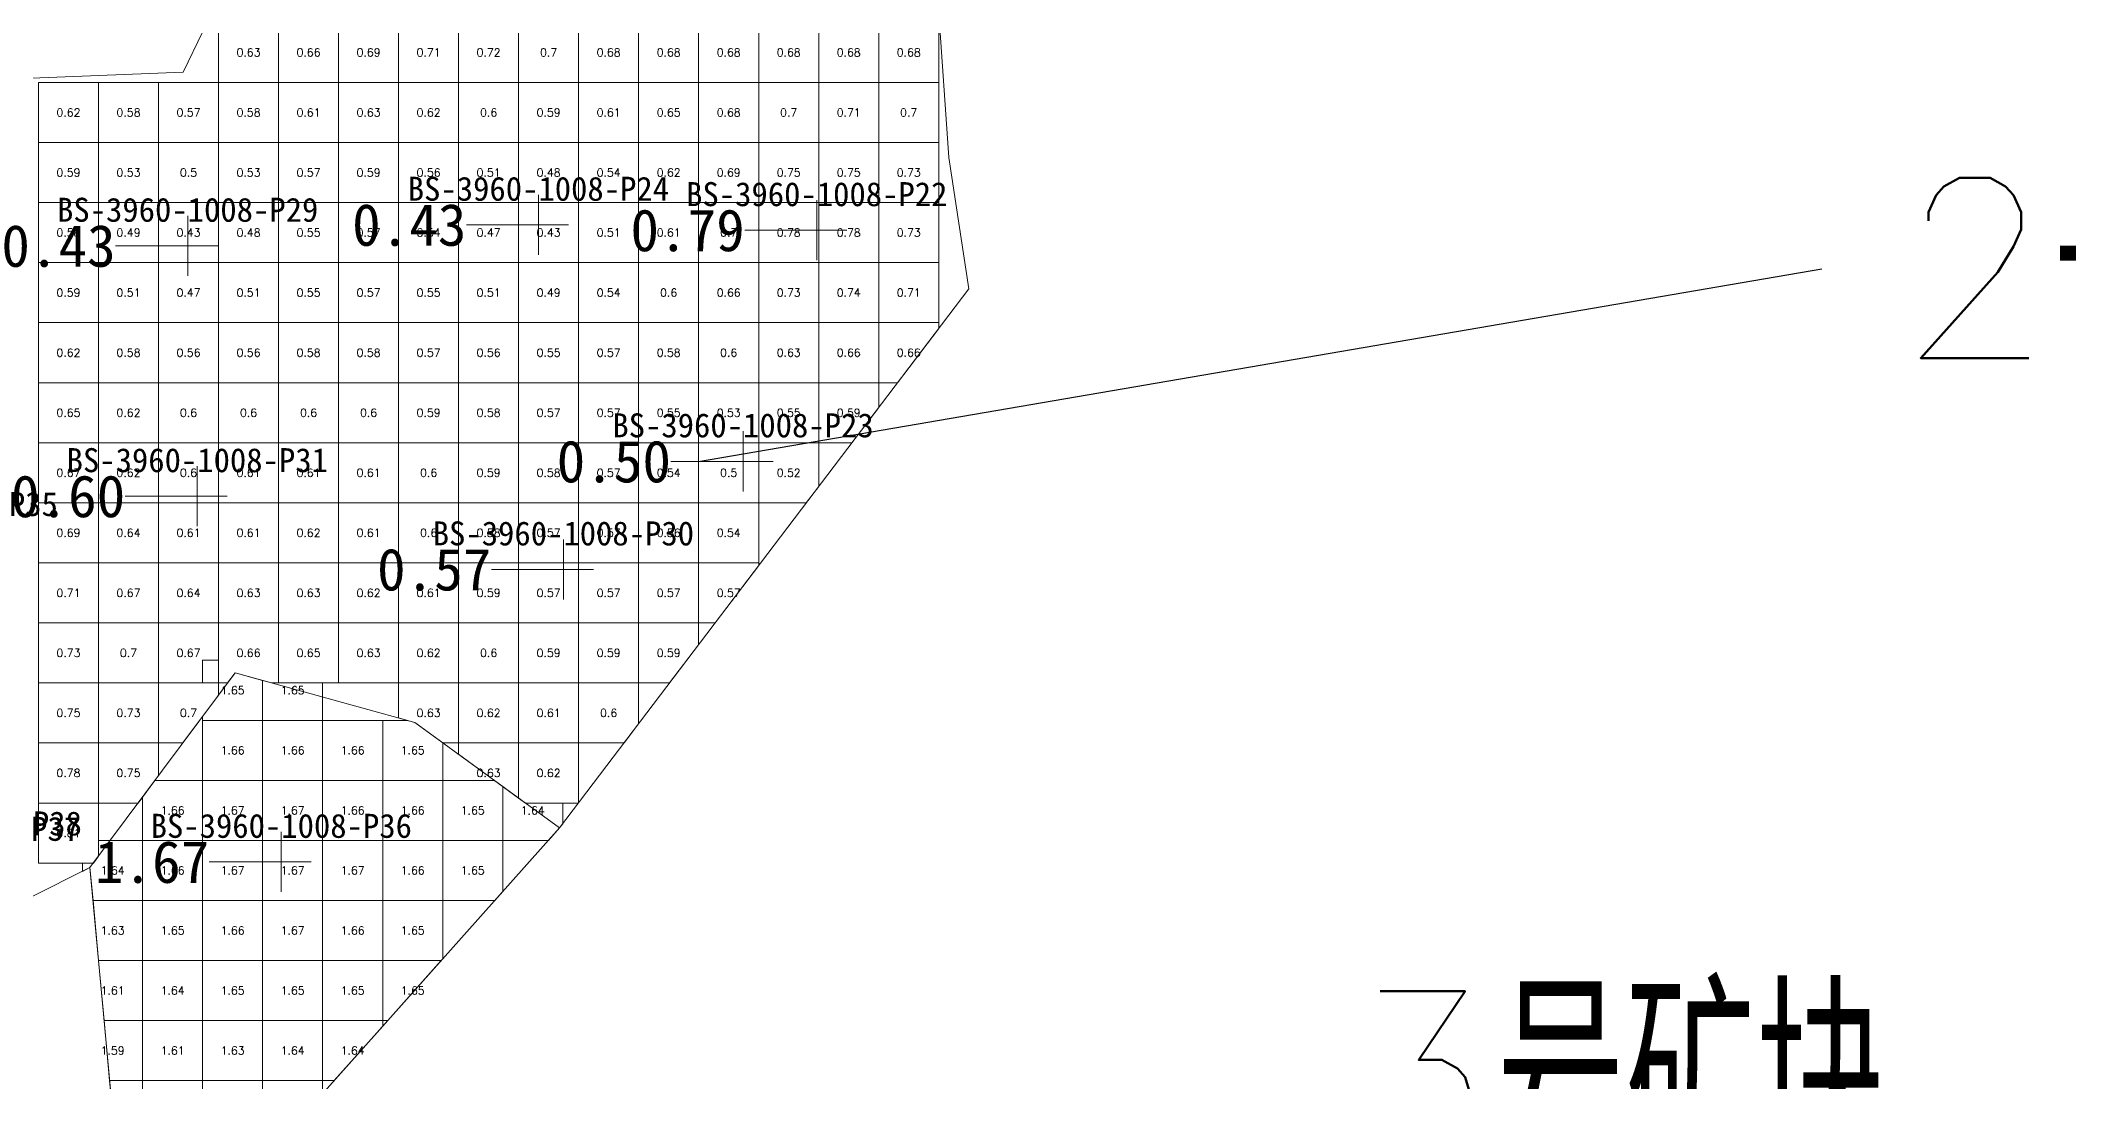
# Model space of a CAD drawing. Header units: inches. Extents: x 469883 to 470005, y 4349687 to 4349765.
# Drawn here: x 469928.65 to 469962.44, y 4349715.81 to 4349733.15 of the extents above; entities that cross this region are included whole.
import ezdxf
from ezdxf.enums import TextEntityAlignment as Align

# ---------------------------------------------------------------- set-up
doc = ezdxf.new("R2010")
doc.units = ezdxf.units.IN
doc.header["$MEASUREMENT"] = 0
for name, color, linetype, lineweight in [('点', 7, 'Continuous', 0), ('爆区方格网', 7, 'Continuous', 0), ('线条', 7, 'Continuous', 0), ('钻孔', 7, 'Continuous', 0)]:
    doc.layers.add(name, color=color, linetype=linetype, lineweight=lineweight)
doc.styles.add('3dmine_textStyle_1', font='txt.shx', dxfattribs={"height": 1, "bigfont": 'gbcbig.shx'})
doc.styles.add('3dmine_textStyle_2', font='simsunb.ttf', dxfattribs={"height": 1})
doc.styles.add('Standard_Shx', font='txt.shx', dxfattribs={"bigfont": 'gbcbig.shx'})

msp = doc.modelspace()

# ---------------------------------------------------------------- hatches: boundary and pattern name
at = {"layer": '钻孔', "linetype": 'Continuous', "lineweight": 0, "true_color": 0x808080, "extrusion": (0, 1, 0)}
for points in [[(-469937.944, 3950), (-469936.944, 3950), (-469936.944, 3961), (-469937.944, 3961)], [(-469932.1, 3949.53), (-469931.1, 3949.53), (-469931.1, 3961.53), (-469932.1, 3961.53)]]:
    msp.add_hatch(color=8, dxfattribs=at).paths.add_polyline_path(points, flags=0)
at = {"layer": '钻孔', "linetype": 'Continuous', "lineweight": 0, "true_color": 0x00ffff, "extrusion": (0, 1, 0)}
for points in [[(-469942.582, 3950), (-469941.582, 3950), (-469941.582, 3961), (-469942.582, 3961)], [(-469941.353, 3950), (-469940.353, 3950), (-469940.353, 3961), (-469941.353, 3961)], [(-469932.26, 3950.26), (-469931.26, 3950.26), (-469931.26, 3961.26), (-469932.26, 3961.26)], [(-469938.36, 3950.2), (-469937.36, 3950.2), (-469937.36, 3961.2), (-469938.36, 3961.2)]]:
    msp.add_hatch(color=4, dxfattribs=at).paths.add_polyline_path(points, flags=0)
at = {"layer": '钻孔', "linetype": 'Continuous', "lineweight": 0, "true_color": 0xff0000, "extrusion": (0, 1, 0)}
msp.add_hatch(color=1, dxfattribs=at).paths.add_polyline_path([(-469933.66, 3950.43), (-469932.66, 3950.43), (-469932.66, 3961.43), (-469933.66, 3961.43)], flags=0)

# ---------------------------------------------------------------- linework, layer by layer
msp.add_line((469939.614, 4349726.14, 7923.29), (469958.328, 4349729.345, 3962.29))
at = {"color": 4, "linetype": 'Continuous', "lineweight": 0, "true_color": 0x00ffff, "elevation": 1981.806}
msp.add_lwpolyline([(469920.345, 4349732.202), (469931.026, 4349732.621), (469932.336, 4349735.337), (469931.904, 4349740.189), (469930.533, 4349744.038), (469935.185, 4349741.985), (469938.179, 4349739.779), (469939.735, 4349738.558), (469941.291, 4349737.337), (469942.392, 4349736.348), (469943.494, 4349735.358), (469943.785, 4349731.198), (469944.115, 4349729.015), (469937.297, 4349720.036), (469934.883, 4349721.793), (469931.89, 4349722.618), (469929.472, 4349719.374), (469926.45, 4349717.862)], dxfattribs=at)
at = {"color": 5, "linetype": 'Continuous', "lineweight": 0, "true_color": 0x0000ff, "elevation": 3962.29}
for points in [[(469925.493, 4349712.176), (469929.846, 4349715.326), (469929.472, 4349719.374), (469931.89, 4349722.618), (469934.883, 4349721.793), (469937.297, 4349720.036), (469934.883, 4349721.793)], [(469934.883, 4349721.793), (469934.883, 4349721.793), (469937.297, 4349720.036), (469937.297, 4349720.036), (469935.436, 4349717.95), (469934.434, 4349716.827), (469933.287, 4349715.542), (469931.602, 4349713.132), (469929.523, 4349710.158), (469928.271, 4349708.365)]]:
    msp.add_lwpolyline(points, dxfattribs=at)
at = {"layer": '点', "color": 138, "linetype": 'Continuous', "lineweight": 0, "true_color": 0x004c4c}
for points, elevation in [([(469936.944, 4349729.58), (469936.944, 4349730.58)], 3961), ([(469941.582, 4349729.49), (469941.582, 4349730.49)], 3961), ([(469931.1, 4349729.23), (469931.1, 4349730.23)], 3961.53), ([(469937.444, 4349730.08), (469936.444, 4349730.08)], 3961), ([(469942.082, 4349729.99), (469941.082, 4349729.99)], 3961), ([(469931.6, 4349729.73), (469930.6, 4349729.73)], 3961.53), ([(469940.353, 4349725.64), (469940.353, 4349726.64)], 3961), ([(469931.26, 4349725.06), (469931.26, 4349726.06)], 3961.26), ([(469940.853, 4349726.14), (469939.853, 4349726.14)], 3961), ([(469931.76, 4349725.56), (469930.76, 4349725.56)], 3961.26), ([(469937.36, 4349723.84), (469937.36, 4349724.84)], 3961.2), ([(469937.86, 4349724.34), (469936.86, 4349724.34)], 3961.2), ([(469932.66, 4349718.97), (469932.66, 4349719.97)], 3961.43), ([(469933.16, 4349719.47), (469932.16, 4349719.47)], 3961.43)]:
    msp.add_lwpolyline(points, dxfattribs=dict(at, elevation=elevation))
at = {"layer": '爆区方格网', "color": 4, "linetype": 'Continuous', "lineweight": 0, "true_color": 0x00ffff, "elevation": 3962.29}
for points in [[(469932.614, 4349732.45), (469931.614, 4349732.45), (469931.614, 4349733.45), (469932.614, 4349733.45), (469932.614, 4349732.45)], [(469933.614, 4349732.45), (469932.614, 4349732.45), (469932.614, 4349733.45), (469933.614, 4349733.45), (469933.614, 4349732.45)], [(469934.614, 4349732.45), (469933.614, 4349732.45), (469933.614, 4349733.45), (469934.614, 4349733.45), (469934.614, 4349732.45)], [(469935.614, 4349732.45), (469934.614, 4349732.45), (469934.614, 4349733.45), (469935.614, 4349733.45), (469935.614, 4349732.45)], [(469936.614, 4349732.45), (469935.614, 4349732.45), (469935.614, 4349733.45), (469936.614, 4349733.45), (469936.614, 4349732.45)], [(469937.614, 4349732.45), (469936.614, 4349732.45), (469936.614, 4349733.45), (469937.614, 4349733.45), (469937.614, 4349732.45)], [(469938.614, 4349732.45), (469937.614, 4349732.45), (469937.614, 4349733.45), (469938.614, 4349733.45), (469938.614, 4349732.45)], [(469939.614, 4349732.45), (469938.614, 4349732.45), (469938.614, 4349733.45), (469939.614, 4349733.45), (469939.614, 4349732.45)], [(469940.614, 4349732.45), (469939.614, 4349732.45), (469939.614, 4349733.45), (469940.614, 4349733.45), (469940.614, 4349732.45)], [(469941.614, 4349732.45), (469940.614, 4349732.45), (469940.614, 4349733.45), (469941.614, 4349733.45), (469941.614, 4349732.45)], [(469942.614, 4349732.45), (469941.614, 4349732.45), (469941.614, 4349733.45), (469942.614, 4349733.45), (469942.614, 4349732.45)], [(469943.614, 4349732.45), (469942.614, 4349732.45), (469942.614, 4349733.45), (469943.614, 4349733.45), (469943.614, 4349732.45)], [(469929.614, 4349731.45), (469928.614, 4349731.45), (469928.614, 4349732.45), (469929.614, 4349732.45), (469929.614, 4349731.45)], [(469930.614, 4349731.45), (469929.614, 4349731.45), (469929.614, 4349732.45), (469930.614, 4349732.45), (469930.614, 4349731.45)], [(469931.614, 4349731.45), (469930.614, 4349731.45), (469930.614, 4349732.45), (469931.614, 4349732.45), (469931.614, 4349731.45)], [(469932.614, 4349731.45), (469931.614, 4349731.45), (469931.614, 4349732.45), (469932.614, 4349732.45), (469932.614, 4349731.45)], [(469933.614, 4349731.45), (469932.614, 4349731.45), (469932.614, 4349732.45), (469933.614, 4349732.45), (469933.614, 4349731.45)], [(469934.614, 4349731.45), (469933.614, 4349731.45), (469933.614, 4349732.45), (469934.614, 4349732.45), (469934.614, 4349731.45)], [(469935.614, 4349731.45), (469934.614, 4349731.45), (469934.614, 4349732.45), (469935.614, 4349732.45), (469935.614, 4349731.45)], [(469936.614, 4349731.45), (469935.614, 4349731.45), (469935.614, 4349732.45), (469936.614, 4349732.45), (469936.614, 4349731.45)], [(469937.614, 4349731.45), (469936.614, 4349731.45), (469936.614, 4349732.45), (469937.614, 4349732.45), (469937.614, 4349731.45)], [(469938.614, 4349731.45), (469937.614, 4349731.45), (469937.614, 4349732.45), (469938.614, 4349732.45), (469938.614, 4349731.45)], [(469939.614, 4349731.45), (469938.614, 4349731.45), (469938.614, 4349732.45), (469939.614, 4349732.45), (469939.614, 4349731.45)], [(469940.614, 4349731.45), (469939.614, 4349731.45), (469939.614, 4349732.45), (469940.614, 4349732.45), (469940.614, 4349731.45)], [(469941.614, 4349731.45), (469940.614, 4349731.45), (469940.614, 4349732.45), (469941.614, 4349732.45), (469941.614, 4349731.45)], [(469942.614, 4349731.45), (469941.614, 4349731.45), (469941.614, 4349732.45), (469942.614, 4349732.45), (469942.614, 4349731.45)], [(469943.614, 4349731.45), (469942.614, 4349731.45), (469942.614, 4349732.45), (469943.614, 4349732.45), (469943.614, 4349731.45)], [(469929.614, 4349730.45), (469928.614, 4349730.45), (469928.614, 4349731.45), (469929.614, 4349731.45), (469929.614, 4349730.45)], [(469930.614, 4349730.45), (469929.614, 4349730.45), (469929.614, 4349731.45), (469930.614, 4349731.45), (469930.614, 4349730.45)], [(469931.614, 4349730.45), (469930.614, 4349730.45), (469930.614, 4349731.45), (469931.614, 4349731.45), (469931.614, 4349730.45)], [(469932.614, 4349730.45), (469931.614, 4349730.45), (469931.614, 4349731.45), (469932.614, 4349731.45), (469932.614, 4349730.45)], [(469933.614, 4349730.45), (469932.614, 4349730.45), (469932.614, 4349731.45), (469933.614, 4349731.45), (469933.614, 4349730.45)], [(469934.614, 4349730.45), (469933.614, 4349730.45), (469933.614, 4349731.45), (469934.614, 4349731.45), (469934.614, 4349730.45)], [(469935.614, 4349730.45), (469934.614, 4349730.45), (469934.614, 4349731.45), (469935.614, 4349731.45), (469935.614, 4349730.45)], [(469936.614, 4349730.45), (469935.614, 4349730.45), (469935.614, 4349731.45), (469936.614, 4349731.45), (469936.614, 4349730.45)], [(469937.614, 4349730.45), (469936.614, 4349730.45), (469936.614, 4349731.45), (469937.614, 4349731.45), (469937.614, 4349730.45)], [(469938.614, 4349730.45), (469937.614, 4349730.45), (469937.614, 4349731.45), (469938.614, 4349731.45), (469938.614, 4349730.45)], [(469939.614, 4349730.45), (469938.614, 4349730.45), (469938.614, 4349731.45), (469939.614, 4349731.45), (469939.614, 4349730.45)], [(469940.614, 4349730.45), (469939.614, 4349730.45), (469939.614, 4349731.45), (469940.614, 4349731.45), (469940.614, 4349730.45)], [(469941.614, 4349730.45), (469940.614, 4349730.45), (469940.614, 4349731.45), (469941.614, 4349731.45), (469941.614, 4349730.45)], [(469942.614, 4349730.45), (469941.614, 4349730.45), (469941.614, 4349731.45), (469942.614, 4349731.45), (469942.614, 4349730.45)], [(469943.614, 4349730.45), (469942.614, 4349730.45), (469942.614, 4349731.45), (469943.614, 4349731.45), (469943.614, 4349730.45)], [(469929.614, 4349729.45), (469928.614, 4349729.45), (469928.614, 4349730.45), (469929.614, 4349730.45), (469929.614, 4349729.45)], [(469930.614, 4349729.45), (469929.614, 4349729.45), (469929.614, 4349730.45), (469930.614, 4349730.45), (469930.614, 4349729.45)], [(469931.614, 4349729.45), (469930.614, 4349729.45), (469930.614, 4349730.45), (469931.614, 4349730.45), (469931.614, 4349729.45)], [(469932.614, 4349729.45), (469931.614, 4349729.45), (469931.614, 4349730.45), (469932.614, 4349730.45), (469932.614, 4349729.45)], [(469933.614, 4349729.45), (469932.614, 4349729.45), (469932.614, 4349730.45), (469933.614, 4349730.45), (469933.614, 4349729.45)], [(469934.614, 4349729.45), (469933.614, 4349729.45), (469933.614, 4349730.45), (469934.614, 4349730.45), (469934.614, 4349729.45)], [(469935.614, 4349729.45), (469934.614, 4349729.45), (469934.614, 4349730.45), (469935.614, 4349730.45), (469935.614, 4349729.45)], [(469936.614, 4349729.45), (469935.614, 4349729.45), (469935.614, 4349730.45), (469936.614, 4349730.45), (469936.614, 4349729.45)], [(469937.614, 4349729.45), (469936.614, 4349729.45), (469936.614, 4349730.45), (469937.614, 4349730.45), (469937.614, 4349729.45)], [(469938.614, 4349729.45), (469937.614, 4349729.45), (469937.614, 4349730.45), (469938.614, 4349730.45), (469938.614, 4349729.45)], [(469939.614, 4349729.45), (469938.614, 4349729.45), (469938.614, 4349730.45), (469939.614, 4349730.45), (469939.614, 4349729.45)], [(469940.614, 4349729.45), (469939.614, 4349729.45), (469939.614, 4349730.45), (469940.614, 4349730.45), (469940.614, 4349729.45)], [(469941.614, 4349729.45), (469940.614, 4349729.45), (469940.614, 4349730.45), (469941.614, 4349730.45), (469941.614, 4349729.45)], [(469942.614, 4349729.45), (469941.614, 4349729.45), (469941.614, 4349730.45), (469942.614, 4349730.45), (469942.614, 4349729.45)], [(469943.614, 4349729.45), (469942.614, 4349729.45), (469942.614, 4349730.45), (469943.614, 4349730.45), (469943.614, 4349729.45)], [(469929.614, 4349728.45), (469928.614, 4349728.45), (469928.614, 4349729.45), (469929.614, 4349729.45), (469929.614, 4349728.45)], [(469930.614, 4349728.45), (469929.614, 4349728.45), (469929.614, 4349729.45), (469930.614, 4349729.45), (469930.614, 4349728.45)], [(469931.614, 4349728.45), (469930.614, 4349728.45), (469930.614, 4349729.45), (469931.614, 4349729.45), (469931.614, 4349728.45)], [(469932.614, 4349728.45), (469931.614, 4349728.45), (469931.614, 4349729.45), (469932.614, 4349729.45), (469932.614, 4349728.45)], [(469933.614, 4349728.45), (469932.614, 4349728.45), (469932.614, 4349729.45), (469933.614, 4349729.45), (469933.614, 4349728.45)], [(469934.614, 4349728.45), (469933.614, 4349728.45), (469933.614, 4349729.45), (469934.614, 4349729.45), (469934.614, 4349728.45)], [(469935.614, 4349728.45), (469934.614, 4349728.45), (469934.614, 4349729.45), (469935.614, 4349729.45), (469935.614, 4349728.45)], [(469936.614, 4349728.45), (469935.614, 4349728.45), (469935.614, 4349729.45), (469936.614, 4349729.45), (469936.614, 4349728.45)], [(469937.614, 4349728.45), (469936.614, 4349728.45), (469936.614, 4349729.45), (469937.614, 4349729.45), (469937.614, 4349728.45)], [(469938.614, 4349728.45), (469937.614, 4349728.45), (469937.614, 4349729.45), (469938.614, 4349729.45), (469938.614, 4349728.45)], [(469939.614, 4349728.45), (469938.614, 4349728.45), (469938.614, 4349729.45), (469939.614, 4349729.45), (469939.614, 4349728.45)], [(469940.614, 4349728.45), (469939.614, 4349728.45), (469939.614, 4349729.45), (469940.614, 4349729.45), (469940.614, 4349728.45)], [(469941.614, 4349728.45), (469940.614, 4349728.45), (469940.614, 4349729.45), (469941.614, 4349729.45), (469941.614, 4349728.45)], [(469942.614, 4349728.45), (469941.614, 4349728.45), (469941.614, 4349729.45), (469942.614, 4349729.45), (469942.614, 4349728.45)], [(469943.614, 4349728.45), (469942.614, 4349728.45), (469942.614, 4349729.45), (469943.614, 4349729.45), (469943.614, 4349728.45)], [(469929.614, 4349727.45), (469928.614, 4349727.45), (469928.614, 4349728.45), (469929.614, 4349728.45), (469929.614, 4349727.45)], [(469930.614, 4349727.45), (469929.614, 4349727.45), (469929.614, 4349728.45), (469930.614, 4349728.45), (469930.614, 4349727.45)], [(469931.614, 4349727.45), (469930.614, 4349727.45), (469930.614, 4349728.45), (469931.614, 4349728.45), (469931.614, 4349727.45)], [(469932.614, 4349727.45), (469931.614, 4349727.45), (469931.614, 4349728.45), (469932.614, 4349728.45), (469932.614, 4349727.45)], [(469933.614, 4349727.45), (469932.614, 4349727.45), (469932.614, 4349728.45), (469933.614, 4349728.45), (469933.614, 4349727.45)], [(469934.614, 4349727.45), (469933.614, 4349727.45), (469933.614, 4349728.45), (469934.614, 4349728.45), (469934.614, 4349727.45)], [(469935.614, 4349727.45), (469934.614, 4349727.45), (469934.614, 4349728.45), (469935.614, 4349728.45), (469935.614, 4349727.45)], [(469936.614, 4349727.45), (469935.614, 4349727.45), (469935.614, 4349728.45), (469936.614, 4349728.45), (469936.614, 4349727.45)], [(469937.614, 4349727.45), (469936.614, 4349727.45), (469936.614, 4349728.45), (469937.614, 4349728.45), (469937.614, 4349727.45)], [(469938.614, 4349727.45), (469937.614, 4349727.45), (469937.614, 4349728.45), (469938.614, 4349728.45), (469938.614, 4349727.45)], [(469939.614, 4349727.45), (469938.614, 4349727.45), (469938.614, 4349728.45), (469939.614, 4349728.45), (469939.614, 4349727.45)], [(469940.614, 4349727.45), (469939.614, 4349727.45), (469939.614, 4349728.45), (469940.614, 4349728.45), (469940.614, 4349727.45)], [(469941.614, 4349727.45), (469940.614, 4349727.45), (469940.614, 4349728.45), (469941.614, 4349728.45), (469941.614, 4349727.45)], [(469942.614, 4349727.45), (469941.614, 4349727.45), (469941.614, 4349728.45), (469942.614, 4349728.45), (469942.614, 4349727.45)], [(469943.614, 4349728.355), (469942.927, 4349727.45), (469942.614, 4349727.45), (469942.614, 4349728.45), (469943.614, 4349728.45), (469943.614, 4349728.355)], [(469929.614, 4349726.45), (469928.614, 4349726.45), (469928.614, 4349727.45), (469929.614, 4349727.45), (469929.614, 4349726.45)], [(469930.614, 4349726.45), (469929.614, 4349726.45), (469929.614, 4349727.45), (469930.614, 4349727.45), (469930.614, 4349726.45)], [(469931.614, 4349726.45), (469930.614, 4349726.45), (469930.614, 4349727.45), (469931.614, 4349727.45), (469931.614, 4349726.45)], [(469932.614, 4349726.45), (469931.614, 4349726.45), (469931.614, 4349727.45), (469932.614, 4349727.45), (469932.614, 4349726.45)], [(469933.614, 4349726.45), (469932.614, 4349726.45), (469932.614, 4349727.45), (469933.614, 4349727.45), (469933.614, 4349726.45)], [(469934.614, 4349726.45), (469933.614, 4349726.45), (469933.614, 4349727.45), (469934.614, 4349727.45), (469934.614, 4349726.45)], [(469935.614, 4349726.45), (469934.614, 4349726.45), (469934.614, 4349727.45), (469935.614, 4349727.45), (469935.614, 4349726.45)], [(469936.614, 4349726.45), (469935.614, 4349726.45), (469935.614, 4349727.45), (469936.614, 4349727.45), (469936.614, 4349726.45)], [(469937.614, 4349726.45), (469936.614, 4349726.45), (469936.614, 4349727.45), (469937.614, 4349727.45), (469937.614, 4349726.45)], [(469938.614, 4349726.45), (469937.614, 4349726.45), (469937.614, 4349727.45), (469938.614, 4349727.45), (469938.614, 4349726.45)], [(469939.614, 4349726.45), (469938.614, 4349726.45), (469938.614, 4349727.45), (469939.614, 4349727.45), (469939.614, 4349726.45)], [(469940.614, 4349726.45), (469939.614, 4349726.45), (469939.614, 4349727.45), (469940.614, 4349727.45), (469940.614, 4349726.45)], [(469941.614, 4349726.45), (469940.614, 4349726.45), (469940.614, 4349727.45), (469941.614, 4349727.45), (469941.614, 4349726.45)], [(469942.614, 4349727.038), (469942.168, 4349726.45), (469941.614, 4349726.45), (469941.614, 4349727.45), (469942.614, 4349727.45), (469942.614, 4349727.038)], [(469929.614, 4349725.45), (469928.614, 4349725.45), (469928.614, 4349726.45), (469929.614, 4349726.45), (469929.614, 4349725.45)], [(469930.614, 4349725.45), (469929.614, 4349725.45), (469929.614, 4349726.45), (469930.614, 4349726.45), (469930.614, 4349725.45)], [(469931.614, 4349725.45), (469930.614, 4349725.45), (469930.614, 4349726.45), (469931.614, 4349726.45), (469931.614, 4349725.45)], [(469932.614, 4349725.45), (469931.614, 4349725.45), (469931.614, 4349726.45), (469932.614, 4349726.45), (469932.614, 4349725.45)], [(469933.614, 4349725.45), (469932.614, 4349725.45), (469932.614, 4349726.45), (469933.614, 4349726.45), (469933.614, 4349725.45)], [(469934.614, 4349725.45), (469933.614, 4349725.45), (469933.614, 4349726.45), (469934.614, 4349726.45), (469934.614, 4349725.45)], [(469935.614, 4349725.45), (469934.614, 4349725.45), (469934.614, 4349726.45), (469935.614, 4349726.45), (469935.614, 4349725.45)], [(469936.614, 4349725.45), (469935.614, 4349725.45), (469935.614, 4349726.45), (469936.614, 4349726.45), (469936.614, 4349725.45)], [(469937.614, 4349725.45), (469936.614, 4349725.45), (469936.614, 4349726.45), (469937.614, 4349726.45), (469937.614, 4349725.45)], [(469938.614, 4349725.45), (469937.614, 4349725.45), (469937.614, 4349726.45), (469938.614, 4349726.45), (469938.614, 4349725.45)], [(469939.614, 4349725.45), (469938.614, 4349725.45), (469938.614, 4349726.45), (469939.614, 4349726.45), (469939.614, 4349725.45)], [(469940.614, 4349725.45), (469939.614, 4349725.45), (469939.614, 4349726.45), (469940.614, 4349726.45), (469940.614, 4349725.45)], [(469941.614, 4349725.721), (469941.408, 4349725.45), (469940.614, 4349725.45), (469940.614, 4349726.45), (469941.614, 4349726.45), (469941.614, 4349725.721)], [(469929.614, 4349724.45), (469928.614, 4349724.45), (469928.614, 4349725.45), (469929.614, 4349725.45), (469929.614, 4349724.45)], [(469930.614, 4349724.45), (469929.614, 4349724.45), (469929.614, 4349725.45), (469930.614, 4349725.45), (469930.614, 4349724.45)], [(469931.614, 4349724.45), (469930.614, 4349724.45), (469930.614, 4349725.45), (469931.614, 4349725.45), (469931.614, 4349724.45)], [(469932.614, 4349724.45), (469931.614, 4349724.45), (469931.614, 4349725.45), (469932.614, 4349725.45), (469932.614, 4349724.45)], [(469933.614, 4349724.45), (469932.614, 4349724.45), (469932.614, 4349725.45), (469933.614, 4349725.45), (469933.614, 4349724.45)], [(469934.614, 4349724.45), (469933.614, 4349724.45), (469933.614, 4349725.45), (469934.614, 4349725.45), (469934.614, 4349724.45)], [(469935.614, 4349724.45), (469934.614, 4349724.45), (469934.614, 4349725.45), (469935.614, 4349725.45), (469935.614, 4349724.45)], [(469936.614, 4349724.45), (469935.614, 4349724.45), (469935.614, 4349725.45), (469936.614, 4349725.45), (469936.614, 4349724.45)], [(469937.614, 4349724.45), (469936.614, 4349724.45), (469936.614, 4349725.45), (469937.614, 4349725.45), (469937.614, 4349724.45)], [(469938.614, 4349724.45), (469937.614, 4349724.45), (469937.614, 4349725.45), (469938.614, 4349725.45), (469938.614, 4349724.45)], [(469939.614, 4349724.45), (469938.614, 4349724.45), (469938.614, 4349725.45), (469939.614, 4349725.45), (469939.614, 4349724.45)], [(469940.614, 4349724.45), (469939.614, 4349724.45), (469939.614, 4349725.45), (469940.614, 4349725.45), (469940.614, 4349724.45)], [(469929.614, 4349723.45), (469928.614, 4349723.45), (469928.614, 4349724.45), (469929.614, 4349724.45), (469929.614, 4349723.45)], [(469930.614, 4349723.45), (469929.614, 4349723.45), (469929.614, 4349724.45), (469930.614, 4349724.45), (469930.614, 4349723.45)], [(469931.614, 4349723.45), (469930.614, 4349723.45), (469930.614, 4349724.45), (469931.614, 4349724.45), (469931.614, 4349723.45)], [(469932.614, 4349723.45), (469931.614, 4349723.45), (469931.614, 4349724.45), (469932.614, 4349724.45), (469932.614, 4349723.45)], [(469933.614, 4349723.45), (469932.614, 4349723.45), (469932.614, 4349724.45), (469933.614, 4349724.45), (469933.614, 4349723.45)], [(469934.614, 4349723.45), (469933.614, 4349723.45), (469933.614, 4349724.45), (469934.614, 4349724.45), (469934.614, 4349723.45)], [(469935.614, 4349723.45), (469934.614, 4349723.45), (469934.614, 4349724.45), (469935.614, 4349724.45), (469935.614, 4349723.45)], [(469936.614, 4349723.45), (469935.614, 4349723.45), (469935.614, 4349724.45), (469936.614, 4349724.45), (469936.614, 4349723.45)], [(469937.614, 4349723.45), (469936.614, 4349723.45), (469936.614, 4349724.45), (469937.614, 4349724.45), (469937.614, 4349723.45)], [(469938.614, 4349723.45), (469937.614, 4349723.45), (469937.614, 4349724.45), (469938.614, 4349724.45), (469938.614, 4349723.45)], [(469939.614, 4349723.45), (469938.614, 4349723.45), (469938.614, 4349724.45), (469939.614, 4349724.45), (469939.614, 4349723.45)], [(469940.614, 4349724.404), (469939.89, 4349723.45), (469939.614, 4349723.45), (469939.614, 4349724.45), (469940.614, 4349724.45), (469940.614, 4349724.404)], [(469929.614, 4349722.45), (469928.614, 4349722.45), (469928.614, 4349723.45), (469929.614, 4349723.45), (469929.614, 4349722.45)], [(469930.614, 4349722.45), (469929.614, 4349722.45), (469929.614, 4349723.45), (469930.614, 4349723.45), (469930.614, 4349722.45)], [(469931.614, 4349722.45), (469930.614, 4349722.45), (469930.614, 4349723.45), (469931.614, 4349723.45), (469931.614, 4349722.45)], [(469932.614, 4349722.45), (469932.499, 4349722.45), (469931.89, 4349722.618), (469931.765, 4349722.45), (469931.614, 4349722.45), (469931.614, 4349723.45), (469932.614, 4349723.45), (469932.614, 4349722.45)], [(469933.614, 4349722.45), (469932.614, 4349722.45), (469932.614, 4349723.45), (469933.614, 4349723.45), (469933.614, 4349722.45)], [(469934.614, 4349722.45), (469933.614, 4349722.45), (469933.614, 4349723.45), (469934.614, 4349723.45), (469934.614, 4349722.45)], [(469935.614, 4349722.45), (469934.614, 4349722.45), (469934.614, 4349723.45), (469935.614, 4349723.45), (469935.614, 4349722.45)], [(469936.614, 4349722.45), (469935.614, 4349722.45), (469935.614, 4349723.45), (469936.614, 4349723.45), (469936.614, 4349722.45)], [(469937.614, 4349722.45), (469936.614, 4349722.45), (469936.614, 4349723.45), (469937.614, 4349723.45), (469937.614, 4349722.45)], [(469938.614, 4349722.45), (469937.614, 4349722.45), (469937.614, 4349723.45), (469938.614, 4349723.45), (469938.614, 4349722.45)], [(469939.614, 4349723.087), (469939.13, 4349722.45), (469938.614, 4349722.45), (469938.614, 4349723.45), (469939.614, 4349723.45), (469939.614, 4349723.087)], [(469929.614, 4349721.45), (469928.614, 4349721.45), (469928.614, 4349722.45), (469929.614, 4349722.45), (469929.614, 4349721.45)], [(469930.614, 4349721.45), (469929.614, 4349721.45), (469929.614, 4349722.45), (469930.614, 4349722.45), (469930.614, 4349721.45)], [(469931.614, 4349722.247), (469931.02, 4349721.45), (469930.614, 4349721.45), (469930.614, 4349722.45), (469931.614, 4349722.45), (469931.614, 4349722.247)], [(469935.614, 4349721.45), (469935.354, 4349721.45), (469934.883, 4349721.793), (469934.614, 4349721.867), (469934.614, 4349722.45), (469935.614, 4349722.45), (469935.614, 4349721.45)], [(469936.614, 4349721.45), (469935.614, 4349721.45), (469935.614, 4349722.45), (469936.614, 4349722.45), (469936.614, 4349721.45)], [(469937.614, 4349721.45), (469936.614, 4349721.45), (469936.614, 4349722.45), (469937.614, 4349722.45), (469937.614, 4349721.45)], [(469938.614, 4349721.77), (469938.371, 4349721.45), (469937.614, 4349721.45), (469937.614, 4349722.45), (469938.614, 4349722.45), (469938.614, 4349721.77)], [(469929.614, 4349720.45), (469928.614, 4349720.45), (469928.614, 4349721.45), (469929.614, 4349721.45), (469929.614, 4349720.45)], [(469930.614, 4349720.906), (469930.274, 4349720.45), (469929.614, 4349720.45), (469929.614, 4349721.45), (469930.614, 4349721.45), (469930.614, 4349720.906)], [(469936.614, 4349720.533), (469935.614, 4349721.261), (469935.614, 4349721.45), (469936.614, 4349721.45), (469936.614, 4349720.533)], [(469937.614, 4349720.454), (469937.611, 4349720.45), (469936.728, 4349720.45), (469936.614, 4349720.533), (469936.614, 4349721.45), (469937.614, 4349721.45), (469937.614, 4349720.454)], [(469929.614, 4349719.564), (469929.529, 4349719.45), (469928.614, 4349719.45), (469928.614, 4349720.45), (469929.614, 4349720.45), (469929.614, 4349719.564)]]:
    msp.add_lwpolyline(points, dxfattribs=at)
at = {"layer": '爆区方格网', "color": 5, "linetype": 'Continuous', "lineweight": 0, "true_color": 0x0000ff, "elevation": 3961.95}
for points in [[(469931.614, 4349722.45), (469931.765, 4349722.45), (469931.89, 4349722.618), (469932.349, 4349722.492), (469932.349, 4349721.827), (469931.349, 4349721.827), (469931.349, 4349721.892), (469931.614, 4349722.247), (469931.614, 4349722.45), (469931.349, 4349722.45), (469931.349, 4349722.827), (469931.614, 4349722.827), (469931.614, 4349722.45)], [(469932.499, 4349722.45), (469933.349, 4349722.45), (469933.349, 4349721.827), (469932.349, 4349721.827), (469932.349, 4349722.492), (469932.499, 4349722.45)], [(469932.349, 4349720.827), (469931.349, 4349720.827), (469931.349, 4349721.827), (469932.349, 4349721.827), (469932.349, 4349720.827)], [(469933.349, 4349720.827), (469932.349, 4349720.827), (469932.349, 4349721.827), (469933.349, 4349721.827), (469933.349, 4349720.827)], [(469934.349, 4349720.827), (469933.349, 4349720.827), (469933.349, 4349721.827), (469934.349, 4349721.827), (469934.349, 4349720.827)], [(469934.883, 4349721.793), (469935.349, 4349721.454), (469935.349, 4349720.827), (469934.349, 4349720.827), (469934.349, 4349721.827), (469934.759, 4349721.827), (469934.883, 4349721.793)], [(469931.349, 4349719.827), (469930.349, 4349719.827), (469930.349, 4349720.55), (469930.555, 4349720.827), (469931.349, 4349720.827), (469931.349, 4349719.827)], [(469932.349, 4349719.827), (469931.349, 4349719.827), (469931.349, 4349720.827), (469932.349, 4349720.827), (469932.349, 4349719.827)], [(469933.349, 4349719.827), (469932.349, 4349719.827), (469932.349, 4349720.827), (469933.349, 4349720.827), (469933.349, 4349719.827)], [(469934.349, 4349719.827), (469933.349, 4349719.827), (469933.349, 4349720.827), (469934.349, 4349720.827), (469934.349, 4349719.827)], [(469935.349, 4349719.827), (469934.349, 4349719.827), (469934.349, 4349720.827), (469935.349, 4349720.827), (469935.349, 4349719.827)], [(469936.349, 4349720.726), (469936.349, 4349719.827), (469935.349, 4349719.827), (469935.349, 4349720.827), (469936.21, 4349720.827), (469936.349, 4349720.726)], [(469936.614, 4349720.533), (469936.728, 4349720.45), (469937.349, 4349720.45), (469937.349, 4349720.105), (469937.297, 4349720.036), (469937.11, 4349719.827), (469936.349, 4349719.827), (469936.349, 4349720.726), (469936.614, 4349720.533)], [(469930.349, 4349718.827), (469929.523, 4349718.827), (469929.472, 4349719.374), (469929.349, 4349719.312), (469929.349, 4349719.45), (469929.529, 4349719.45), (469929.614, 4349719.564), (469929.614, 4349719.827), (469930.349, 4349719.827), (469930.349, 4349718.827)], [(469931.349, 4349718.827), (469930.349, 4349718.827), (469930.349, 4349719.827), (469931.349, 4349719.827), (469931.349, 4349718.827)], [(469932.349, 4349718.827), (469931.349, 4349718.827), (469931.349, 4349719.827), (469932.349, 4349719.827), (469932.349, 4349718.827)], [(469933.349, 4349718.827), (469932.349, 4349718.827), (469932.349, 4349719.827), (469933.349, 4349719.827), (469933.349, 4349718.827)], [(469934.349, 4349718.827), (469933.349, 4349718.827), (469933.349, 4349719.827), (469934.349, 4349719.827), (469934.349, 4349718.827)], [(469935.349, 4349718.827), (469934.349, 4349718.827), (469934.349, 4349719.827), (469935.349, 4349719.827), (469935.349, 4349718.827)], [(469936.349, 4349718.974), (469936.218, 4349718.827), (469935.349, 4349718.827), (469935.349, 4349719.827), (469936.349, 4349719.827), (469936.349, 4349718.974)], [(469930.349, 4349717.827), (469929.615, 4349717.827), (469929.523, 4349718.827), (469930.349, 4349718.827), (469930.349, 4349717.827)], [(469931.349, 4349717.827), (469930.349, 4349717.827), (469930.349, 4349718.827), (469931.349, 4349718.827), (469931.349, 4349717.827)], [(469932.349, 4349717.827), (469931.349, 4349717.827), (469931.349, 4349718.827), (469932.349, 4349718.827), (469932.349, 4349717.827)], [(469933.349, 4349717.827), (469932.349, 4349717.827), (469932.349, 4349718.827), (469933.349, 4349718.827), (469933.349, 4349717.827)], [(469934.349, 4349717.827), (469933.349, 4349717.827), (469933.349, 4349718.827), (469934.349, 4349718.827), (469934.349, 4349717.827)], [(469935.349, 4349717.853), (469935.326, 4349717.827), (469934.349, 4349717.827), (469934.349, 4349718.827), (469935.349, 4349718.827), (469935.349, 4349717.853)], [(469930.349, 4349716.827), (469929.707, 4349716.827), (469929.615, 4349717.827), (469930.349, 4349717.827), (469930.349, 4349716.827)], [(469931.349, 4349716.827), (469930.349, 4349716.827), (469930.349, 4349717.827), (469931.349, 4349717.827), (469931.349, 4349716.827)], [(469932.349, 4349716.827), (469931.349, 4349716.827), (469931.349, 4349717.827), (469932.349, 4349717.827), (469932.349, 4349716.827)], [(469933.349, 4349716.827), (469932.349, 4349716.827), (469932.349, 4349717.827), (469933.349, 4349717.827), (469933.349, 4349716.827)], [(469934.349, 4349716.827), (469933.349, 4349716.827), (469933.349, 4349717.827), (469934.349, 4349717.827), (469934.349, 4349716.827)], [(469934.434, 4349716.827), (469934.349, 4349716.827), (469934.349, 4349717.827), (469935.326, 4349717.827), (469934.434, 4349716.827)], [(469930.349, 4349715.827), (469929.799, 4349715.827), (469929.707, 4349716.827), (469930.349, 4349716.827), (469930.349, 4349715.827)], [(469931.349, 4349715.827), (469930.349, 4349715.827), (469930.349, 4349716.827), (469931.349, 4349716.827), (469931.349, 4349715.827)], [(469932.349, 4349715.827), (469931.349, 4349715.827), (469931.349, 4349716.827), (469932.349, 4349716.827), (469932.349, 4349715.827)], [(469933.349, 4349715.827), (469932.349, 4349715.827), (469932.349, 4349716.827), (469933.349, 4349716.827), (469933.349, 4349715.827)], [(469934.349, 4349716.732), (469933.542, 4349715.827), (469933.349, 4349715.827), (469933.349, 4349716.827), (469934.349, 4349716.827), (469934.349, 4349716.732)], [(469930.349, 4349714.827), (469929.349, 4349714.827), (469929.349, 4349714.967), (469929.846, 4349715.326), (469929.799, 4349715.827), (469930.349, 4349715.827), (469930.349, 4349714.827)], [(469931.349, 4349714.827), (469930.349, 4349714.827), (469930.349, 4349715.827), (469931.349, 4349715.827), (469931.349, 4349714.827)], [(469932.349, 4349714.827), (469931.349, 4349714.827), (469931.349, 4349715.827), (469932.349, 4349715.827), (469932.349, 4349714.827)], [(469933.349, 4349715.611), (469933.287, 4349715.542), (469932.787, 4349714.827), (469932.349, 4349714.827), (469932.349, 4349715.827), (469933.349, 4349715.827), (469933.349, 4349715.611)]]:
    msp.add_lwpolyline(points, dxfattribs=at)
at = {"layer": '线条', "color": 138, "linetype": 'Continuous', "lineweight": 0, "true_color": 0x004c4c}
for points, elevation in [([(469936.944, 4349730.08), (469936.944, 4349730.08), (469936.944, 4349730.08)], 3961), ([(469941.582, 4349729.99), (469941.582, 4349729.99), (469941.582, 4349729.99)], 3961), ([(469931.1, 4349729.73), (469931.1, 4349729.73), (469931.1, 4349729.73)], 3961.53), ([(469940.353, 4349726.14), (469940.353, 4349726.14), (469940.353, 4349726.14)], 3961), ([(469931.26, 4349725.56), (469931.26, 4349725.56), (469931.26, 4349725.56)], 3961.26), ([(469937.36, 4349724.34), (469937.36, 4349724.34), (469937.36, 4349724.34)], 3961.2), ([(469932.66, 4349719.47), (469932.66, 4349719.47), (469932.66, 4349719.47)], 3961.43)]:
    msp.add_lwpolyline(points, dxfattribs=dict(at, elevation=elevation))
at = {"layer": '钻孔', "color": 8, "linetype": 'Continuous', "lineweight": 0, "true_color": 0x808080}
for points, elevation in [([(469936.944, 4349730.08), (469935.744, 4349730.08)], 3961), ([(469936.944, 4349730.08), (469935.744, 4349730.08)], 3950), ([(469931.1, 4349729.73), (469929.9, 4349729.73)], 3961.53), ([(469931.1, 4349729.73), (469929.9, 4349729.73)], 3949.53)]:
    msp.add_lwpolyline(points, dxfattribs=dict(at, elevation=elevation))
at = {"layer": '钻孔', "color": 4, "linetype": 'Continuous', "lineweight": 0, "true_color": 0x00ffff}
for points, elevation in [([(469941.582, 4349729.99), (469940.382, 4349729.99)], 3961), ([(469941.582, 4349729.99), (469940.382, 4349729.99)], 3950), ([(469940.353, 4349726.14), (469939.153, 4349726.14)], 3961), ([(469940.353, 4349726.14), (469939.153, 4349726.14)], 3950), ([(469931.26, 4349725.56), (469930.06, 4349725.56)], 3961.26), ([(469931.26, 4349725.56), (469930.06, 4349725.56)], 3950.26), ([(469937.36, 4349724.34), (469936.16, 4349724.34)], 3961.2), ([(469937.36, 4349724.34), (469936.16, 4349724.34)], 3950.2)]:
    msp.add_lwpolyline(points, dxfattribs=dict(at, elevation=elevation))
at = {"layer": '钻孔', "color": 1, "linetype": 'Continuous', "lineweight": 0, "true_color": 0xff0000}
for elevation in [3961.43, 3950.43]:
    msp.add_lwpolyline([(469932.66, 4349719.47), (469931.46, 4349719.47)], dxfattribs=dict(at, elevation=elevation))

# ---------------------------------------------------------------- texts
at = {"color": 4, "linetype": 'Continuous', "lineweight": 0, "true_color": 0x00ffff, "style": '3dmine_textStyle_1'}
for s, p in [('0.63', (469932.114, 4349732.95, 3962.29)), ('0.66', (469933.114, 4349732.95, 3962.29)), ('0.69', (469934.114, 4349732.95, 3962.29)), ('0.71', (469935.114, 4349732.95, 3962.29)), ('0.72', (469936.114, 4349732.95, 3962.29)), ('0.7', (469937.114, 4349732.95, 3962.29)), ('0.68', (469938.114, 4349732.95, 3962.29)), ('0.68', (469939.114, 4349732.95, 3962.29)), ('0.68', (469940.114, 4349732.95, 3962.29)), ('0.68', (469941.114, 4349732.95, 3962.29)), ('0.68', (469942.114, 4349732.95, 3962.29)), ('0.68', (469943.114, 4349732.95, 3962.29)), ('0.62', (469929.114, 4349731.95, 3962.29)), ('0.58', (469930.114, 4349731.95, 3962.29)), ('0.57', (469931.114, 4349731.95, 3962.29)), ('0.58', (469932.114, 4349731.95, 3962.29)), ('0.61', (469933.114, 4349731.95, 3962.29)), ('0.63', (469934.114, 4349731.95, 3962.29)), ('0.62', (469935.114, 4349731.95, 3962.29)), ('0.6', (469936.114, 4349731.95, 3962.29)), ('0.59', (469937.114, 4349731.95, 3962.29)), ('0.61', (469938.114, 4349731.95, 3962.29)), ('0.65', (469939.114, 4349731.95, 3962.29)), ('0.68', (469940.114, 4349731.95, 3962.29)), ('0.7', (469941.114, 4349731.95, 3962.29)), ('0.71', (469942.114, 4349731.95, 3962.29)), ('0.7', (469943.114, 4349731.95, 3962.29)), ('0.59', (469929.114, 4349730.95, 3962.29)), ('0.53', (469930.114, 4349730.95, 3962.29)), ('0.5', (469931.114, 4349730.95, 3962.29)), ('0.53', (469932.114, 4349730.95, 3962.29)), ('0.57', (469933.114, 4349730.95, 3962.29)), ('0.59', (469934.114, 4349730.95, 3962.29)), ('0.56', (469935.114, 4349730.95, 3962.29)), ('0.51', (469936.114, 4349730.95, 3962.29)), ('0.48', (469937.114, 4349730.95, 3962.29)), ('0.54', (469938.114, 4349730.95, 3962.29)), ('0.62', (469939.114, 4349730.95, 3962.29)), ('0.69', (469940.114, 4349730.95, 3962.29)), ('0.75', (469941.114, 4349730.95, 3962.29)), ('0.75', (469942.114, 4349730.95, 3962.29)), ('0.73', (469943.114, 4349730.95, 3962.29)), ('0.58', (469929.114, 4349729.95, 3962.29)), ('0.49', (469930.114, 4349729.95, 3962.29)), ('0.43', (469931.114, 4349729.95, 3962.29)), ('0.48', (469932.114, 4349729.95, 3962.29)), ('0.55', (469933.114, 4349729.95, 3962.29)), ('0.57', (469934.114, 4349729.95, 3962.29)), ('0.54', (469935.114, 4349729.95, 3962.29)), ('0.47', (469936.114, 4349729.95, 3962.29)), ('0.43', (469937.114, 4349729.95, 3962.29)), ('0.51', (469938.114, 4349729.95, 3962.29)), ('0.61', (469939.114, 4349729.95, 3962.29)), ('0.7', (469940.114, 4349729.95, 3962.29)), ('0.78', (469941.114, 4349729.95, 3962.29)), ('0.78', (469942.114, 4349729.95, 3962.29)), ('0.73', (469943.114, 4349729.95, 3962.29)), ('0.59', (469929.114, 4349728.95, 3962.29)), ('0.51', (469930.114, 4349728.95, 3962.29)), ('0.47', (469931.114, 4349728.95, 3962.29)), ('0.51', (469932.114, 4349728.95, 3962.29)), ('0.55', (469933.114, 4349728.95, 3962.29)), ('0.57', (469934.114, 4349728.95, 3962.29)), ('0.55', (469935.114, 4349728.95, 3962.29)), ('0.51', (469936.114, 4349728.95, 3962.29)), ('0.49', (469937.114, 4349728.95, 3962.29)), ('0.54', (469938.114, 4349728.95, 3962.29)), ('0.6', (469939.114, 4349728.95, 3962.29)), ('0.66', (469940.114, 4349728.95, 3962.29)), ('0.73', (469941.114, 4349728.95, 3962.29)), ('0.74', (469942.114, 4349728.95, 3962.29)), ('0.71', (469943.114, 4349728.95, 3962.29)), ('0.62', (469929.114, 4349727.95, 3962.29)), ('0.58', (469930.114, 4349727.95, 3962.29)), ('0.56', (469931.114, 4349727.95, 3962.29)), ('0.56', (469932.114, 4349727.95, 3962.29)), ('0.58', (469933.114, 4349727.95, 3962.29)), ('0.58', (469934.114, 4349727.95, 3962.29)), ('0.57', (469935.114, 4349727.95, 3962.29)), ('0.56', (469936.114, 4349727.95, 3962.29)), ('0.55', (469937.114, 4349727.95, 3962.29)), ('0.57', (469938.114, 4349727.95, 3962.29)), ('0.58', (469939.114, 4349727.95, 3962.29)), ('0.6', (469940.114, 4349727.95, 3962.29)), ('0.63', (469941.114, 4349727.95, 3962.29)), ('0.66', (469942.114, 4349727.95, 3962.29)), ('0.66', (469943.114, 4349727.95, 3962.29)), ('0.65', (469929.114, 4349726.95, 3962.29)), ('0.62', (469930.114, 4349726.95, 3962.29)), ('0.6', (469931.114, 4349726.95, 3962.29)), ('0.6', (469932.114, 4349726.95, 3962.29)), ('0.6', (469933.114, 4349726.95, 3962.29)), ('0.6', (469934.114, 4349726.95, 3962.29)), ('0.59', (469935.114, 4349726.95, 3962.29)), ('0.58', (469936.114, 4349726.95, 3962.29)), ('0.57', (469937.114, 4349726.95, 3962.29)), ('0.57', (469938.114, 4349726.95, 3962.29)), ('0.55', (469939.114, 4349726.95, 3962.29)), ('0.53', (469940.114, 4349726.95, 3962.29)), ('0.55', (469941.114, 4349726.95, 3962.29)), ('0.59', (469942.114, 4349726.95, 3962.29)), ('0.67', (469929.114, 4349725.95, 3962.29)), ('0.62', (469930.114, 4349725.95, 3962.29)), ('0.6', (469931.114, 4349725.95, 3962.29)), ('0.61', (469932.114, 4349725.95, 3962.29)), ('0.61', (469933.114, 4349725.95, 3962.29)), ('0.61', (469934.114, 4349725.95, 3962.29)), ('0.6', (469935.114, 4349725.95, 3962.29)), ('0.59', (469936.114, 4349725.95, 3962.29)), ('0.58', (469937.114, 4349725.95, 3962.29)), ('0.57', (469938.114, 4349725.95, 3962.29)), ('0.54', (469939.114, 4349725.95, 3962.29)), ('0.5', (469940.114, 4349725.95, 3962.29)), ('0.52', (469941.114, 4349725.95, 3962.29)), ('0.69', (469929.114, 4349724.95, 3962.29)), ('0.64', (469930.114, 4349724.95, 3962.29)), ('0.61', (469931.114, 4349724.95, 3962.29)), ('0.61', (469932.114, 4349724.95, 3962.29)), ('0.62', (469933.114, 4349724.95, 3962.29)), ('0.61', (469934.114, 4349724.95, 3962.29)), ('0.6', (469935.114, 4349724.95, 3962.29)), ('0.58', (469936.114, 4349724.95, 3962.29)), ('0.57', (469937.114, 4349724.95, 3962.29)), ('0.57', (469938.114, 4349724.95, 3962.29)), ('0.56', (469939.114, 4349724.95, 3962.29)), ('0.54', (469940.114, 4349724.95, 3962.29)), ('0.71', (469929.114, 4349723.95, 3962.29)), ('0.67', (469930.114, 4349723.95, 3962.29)), ('0.64', (469931.114, 4349723.95, 3962.29)), ('0.63', (469932.114, 4349723.95, 3962.29)), ('0.63', (469933.114, 4349723.95, 3962.29)), ('0.62', (469934.114, 4349723.95, 3962.29)), ('0.61', (469935.114, 4349723.95, 3962.29)), ('0.59', (469936.114, 4349723.95, 3962.29)), ('0.57', (469937.114, 4349723.95, 3962.29)), ('0.57', (469938.114, 4349723.95, 3962.29)), ('0.57', (469939.114, 4349723.95, 3962.29)), ('0.57', (469940.114, 4349723.95, 3962.29)), ('0.73', (469929.114, 4349722.95, 3962.29)), ('0.7', (469930.114, 4349722.95, 3962.29)), ('0.67', (469931.114, 4349722.95, 3962.29)), ('0.66', (469932.114, 4349722.95, 3962.29)), ('0.65', (469933.114, 4349722.95, 3962.29)), ('0.63', (469934.114, 4349722.95, 3962.29)), ('0.62', (469935.114, 4349722.95, 3962.29)), ('0.6', (469936.114, 4349722.95, 3962.29)), ('0.59', (469937.114, 4349722.95, 3962.29)), ('0.59', (469938.114, 4349722.95, 3962.29)), ('0.59', (469939.114, 4349722.95, 3962.29)), ('0.75', (469929.114, 4349721.95, 3962.29)), ('0.73', (469930.114, 4349721.95, 3962.29)), ('0.7', (469931.114, 4349721.95, 3962.29)), ('0.63', (469935.114, 4349721.95, 3962.29)), ('0.62', (469936.114, 4349721.95, 3962.29)), ('0.61', (469937.114, 4349721.95, 3962.29)), ('0.6', (469938.114, 4349721.95, 3962.29)), ('0.78', (469929.114, 4349720.95, 3962.29)), ('0.75', (469930.114, 4349720.95, 3962.29)), ('0.63', (469936.114, 4349720.95, 3962.29)), ('0.62', (469937.114, 4349720.95, 3962.29)), ('0.81', (469929.114, 4349719.95, 3962.29))]:
    msp.add_text(s, height=0.1333, dxfattribs=at).set_placement(p, align=Align.MIDDLE_CENTER)
at = {"color": 5, "linetype": 'Continuous', "lineweight": 0, "true_color": 0x0000ff, "style": '3dmine_textStyle_1'}
for s, p in [('1.65', (469931.849, 4349722.327, 3961.95)), ('1.65', (469932.849, 4349722.327, 3961.95)), ('1.66', (469931.849, 4349721.327, 3961.95)), ('1.66', (469932.849, 4349721.327, 3961.95)), ('1.66', (469933.849, 4349721.327, 3961.95)), ('1.65', (469934.849, 4349721.327, 3961.95)), ('1.66', (469930.849, 4349720.327, 3961.95)), ('1.67', (469931.849, 4349720.327, 3961.95)), ('1.67', (469932.849, 4349720.327, 3961.95)), ('1.66', (469933.849, 4349720.327, 3961.95)), ('1.66', (469934.849, 4349720.327, 3961.95)), ('1.65', (469935.849, 4349720.327, 3961.95)), ('1.64', (469936.849, 4349720.327, 3961.95)), ('1.64', (469929.849, 4349719.327, 3961.95)), ('1.66', (469930.849, 4349719.327, 3961.95)), ('1.67', (469931.849, 4349719.327, 3961.95)), ('1.67', (469932.849, 4349719.327, 3961.95)), ('1.67', (469933.849, 4349719.327, 3961.95)), ('1.66', (469934.849, 4349719.327, 3961.95)), ('1.65', (469935.849, 4349719.327, 3961.95)), ('1.63', (469929.849, 4349718.327, 3961.95)), ('1.65', (469930.849, 4349718.327, 3961.95)), ('1.66', (469931.849, 4349718.327, 3961.95)), ('1.67', (469932.849, 4349718.327, 3961.95)), ('1.66', (469933.849, 4349718.327, 3961.95)), ('1.65', (469934.849, 4349718.327, 3961.95)), ('1.61', (469929.849, 4349717.327, 3961.95)), ('1.64', (469930.849, 4349717.327, 3961.95)), ('1.65', (469931.849, 4349717.327, 3961.95)), ('1.65', (469932.849, 4349717.327, 3961.95)), ('1.65', (469933.849, 4349717.327, 3961.95)), ('1.65', (469934.849, 4349717.327, 3961.95)), ('1.59', (469929.849, 4349716.327, 3961.95)), ('1.61', (469930.849, 4349716.327, 3961.95)), ('1.63', (469931.849, 4349716.327, 3961.95)), ('1.64', (469932.849, 4349716.327, 3961.95)), ('1.64', (469933.849, 4349716.327, 3961.95))]:
    msp.add_text(s, height=0.1333, dxfattribs=at).set_placement(p, align=Align.MIDDLE_CENTER)
at = {"char_height": 3, "attachment_point": 1, "style": 'Standard_Shx'}
for s, insert in [('2号矿块', (469959.591, 4349730.86, 3962.29)), ('3号矿块', (469950.327, 4349717.314, 7924.24))]:
    msp.add_mtext_dynamic_manual_height_columns(s, width=15.65323, gutter_width=1, heights=[0], dxfattribs=dict(at, insert=insert))
at = {"layer": '钻孔', "color": 138, "linetype": 'Continuous', "lineweight": 0, "true_color": 0x004c4c, "style": '3dmine_textStyle_2'}
for s, p in [('BS-3960-1008-P24', (469936.944, 4349730.48, 3961)), ('BS-3960-1008-P22', (469941.582, 4349730.39, 3961)), ('BS-3960-1008-P29', (469931.1, 4349730.13, 3961.53)), ('BS-3960-1008-P23', (469940.353, 4349726.54, 3961)), ('BS-3960-1008-P31', (469931.26, 4349725.96, 3961.26)), ('BS-3960-1008-P35', (469926.76, 4349725.23, 3961.64)), ('BS-3960-1008-P30', (469937.36, 4349724.74, 3961.2)), ('BS-3960-1008-P37', (469927.13, 4349719.82, 3961.73)), ('BS-3960-1008-P38', (469927.16, 4349719.91, 3961.74)), ('BS-3960-1008-P36', (469932.66, 4349719.87, 3961.43))]:
    msp.add_text(s, height=0.4, dxfattribs=at).set_placement(p, align=Align.CENTER)
at = {"layer": '钻孔', "color": 8, "linetype": 'Continuous', "lineweight": 0, "true_color": 0x808080, "style": '3dmine_textStyle_2'}
for p in [(469935.744, 4349730.08, 3955.5), (469929.9, 4349729.73, 3955.53)]:
    msp.add_text('0.43', height=0.7, dxfattribs=at).set_placement(p, align=Align.MIDDLE_RIGHT)
at = {"layer": '钻孔', "color": 4, "linetype": 'Continuous', "lineweight": 0, "true_color": 0x00ffff, "style": '3dmine_textStyle_2'}
for s, p in [('0.79', (469940.382, 4349729.99, 3955.5)), ('0.50', (469939.153, 4349726.14, 3955.5)), ('0.60', (469930.06, 4349725.56, 3955.76)), ('0.57', (469936.16, 4349724.34, 3955.7))]:
    msp.add_text(s, height=0.7, dxfattribs=at).set_placement(p, align=Align.MIDDLE_RIGHT)
at = {"layer": '钻孔', "color": 1, "linetype": 'Continuous', "lineweight": 0, "true_color": 0xff0000, "style": '3dmine_textStyle_2'}
msp.add_text('1.67', height=0.7, dxfattribs=at).set_placement((469931.46, 4349719.47, 3955.93), align=Align.MIDDLE_RIGHT)

doc.saveas('drawing.dxf')
